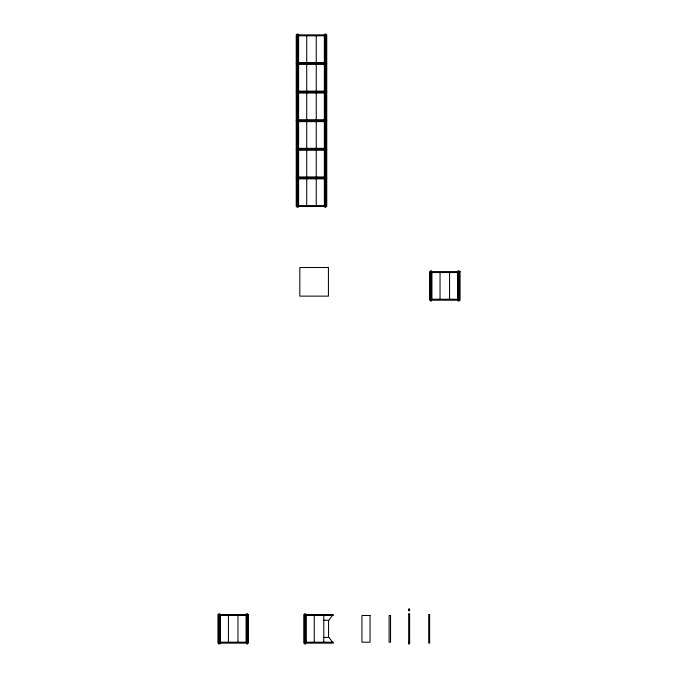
<?xml version="1.0" encoding="UTF-8"?>
<svg xmlns="http://www.w3.org/2000/svg" width="678" height="678" viewBox="0 0 678 678"><rect width="100%" height="100%" fill="white"/><g stroke="black" fill="none" stroke-linecap="round" stroke-linejoin="round"><path stroke-width="1.02" d="M332.474 615.37L328.855 620.345M328.855 637.218L332.474 642.193M297.176 34.858L296.227 34.858L296.227 206.51L297.176 206.51M298.134 34.858L324.838 34.858M325.787 34.858L326.745 34.858L326.745 206.51L325.787 206.51M298.134 35.807L324.838 35.807M298.134 62.512L324.838 62.512M296.227 63.461L297.176 63.461M298.201 63.461L324.77 63.461M325.787 63.461L326.745 63.461M298.134 64.418L324.838 64.418M298.134 91.123L324.838 91.123M296.227 92.072L297.176 92.072M298.201 92.072L324.77 92.072M325.787 92.072L326.745 92.072M298.134 93.03L324.838 93.03M298.134 119.726L324.838 119.726M296.227 120.684L297.176 120.684M298.201 120.684L324.77 120.684M325.787 120.684L326.745 120.684M298.134 121.633L324.838 121.633M298.134 148.338L324.838 148.338M296.227 149.296L297.176 149.296M298.201 149.296L324.77 149.296M325.787 149.296L326.745 149.296M298.134 150.245L324.838 150.245M298.134 176.95L324.838 176.95M296.227 177.899L297.176 177.899M298.201 177.899L324.77 177.899M325.787 177.899L326.745 177.899M298.134 178.856L324.838 178.856M298.134 205.561L324.838 205.561M298.134 206.51L324.838 206.51M430.496 272.539L459.108 272.539M430.496 299.244L459.108 299.244M408.673 609.768L409.622 609.768M304.719 614.539L303.769 614.539L303.769 643.142L304.719 643.142M305.744 614.539L333.33 614.539L333.33 615.488L304.719 615.488M408.673 614.539L409.622 614.539M218.892 615.488L247.504 615.488M323.542 620.26L328.559 620.26L328.559 637.422L323.542 637.422M219.841 642.193L246.546 642.193M304.719 642.193L333.33 642.193L333.33 643.142L305.744 643.142M408.673 642.193L409.622 642.193M408.673 643.142L409.622 643.142M459.108 270.683L459.108 301.108M458.159 270.683L458.159 301.108M457.675 272.539L457.675 299.244M449.573 272.539L449.573 299.244M440.039 272.539L440.039 299.244M431.928 272.539L431.928 299.244M431.454 270.683L431.454 301.108M430.496 270.683L430.496 301.108M409.622 608.861L409.622 610.725L408.673 610.725L408.673 608.861M409.622 613.632L409.622 644.049M408.673 613.632L408.673 644.049M325.787 33.951L325.787 207.417M324.838 33.951L324.838 207.417M324.355 35.807L324.355 62.512M324.355 64.418L324.355 91.123M324.355 93.03L324.355 119.726M324.355 121.633L324.355 148.338M324.355 150.245L324.355 176.95M324.355 178.856L324.355 205.561M323.796 615.488L323.796 642.193M316.253 35.807L316.253 62.512M316.253 64.418L316.253 91.123M316.253 93.03L316.253 119.726M316.253 121.633L316.253 148.338M316.253 150.245L316.253 176.95M316.253 178.856L316.253 205.561M314.253 615.488L314.253 642.193M306.719 35.807L306.719 62.512M306.719 64.418L306.719 91.123M306.719 93.03L306.719 119.726M306.719 121.633L306.719 148.338M306.719 150.245L306.719 176.95M306.719 178.856L306.719 205.561M306.151 615.488L306.151 642.193M305.676 613.632L305.676 644.049M304.719 613.632L304.719 644.049M298.608 35.807L298.608 62.512M298.608 64.418L298.608 91.123M298.608 93.03L298.608 119.726M298.608 121.633L298.608 148.338M298.608 150.245L298.608 176.95M298.608 178.856L298.608 205.561M298.134 33.951L298.134 207.417M297.176 33.951L297.176 207.417M247.504 613.632L247.504 644.049M246.546 613.632L246.546 644.049M246.072 615.488L246.072 642.193M237.961 615.488L237.961 642.193M228.427 615.488L228.427 642.193M220.325 615.488L220.325 642.193M219.841 613.632L219.841 644.049M218.892 613.632L218.892 644.049M328.423 267.53L299.812 267.53L299.812 296.133L328.423 296.133L328.423 267.53M460.065 271.59L429.547 271.59L429.547 300.201L460.065 300.201L460.065 271.59M248.453 614.539L217.935 614.539L217.935 643.142L248.453 643.142L248.453 614.539M429.649 614.539L428.699 614.539L428.699 643.142L429.649 643.142L429.649 614.539M370.044 615.488L361.942 615.488L361.942 642.193L370.044 642.193L370.044 615.488M390.553 615.488L389.121 615.488L389.121 642.193L390.553 642.193L390.553 615.488"/></g></svg>
